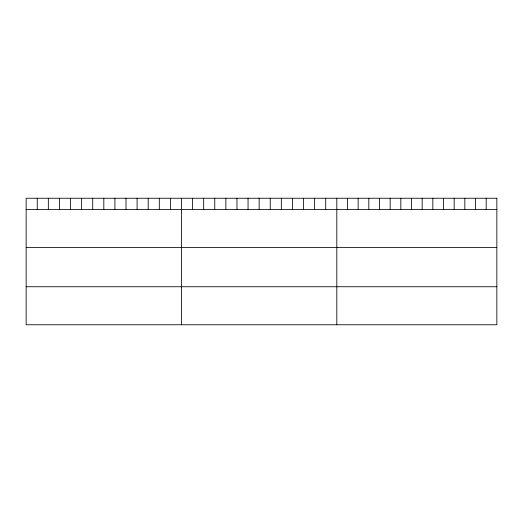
<?xml version="1.0" encoding="UTF-8"?>
<svg xmlns="http://www.w3.org/2000/svg" width="523" height="523" viewBox="0 0 523 523"><rect width="100%" height="100%" fill="white"/><g stroke="black" fill="none" stroke-linecap="round" stroke-linejoin="round"><path stroke-width="0.78" d="M26.15 209.546L496.85 209.546M26.15 247.569L496.85 247.569M26.15 286.741L496.85 286.741M486.181 198.237L486.181 209.546M475.512 198.237L475.512 209.546M464.842 198.237L464.842 209.546M454.173 198.237L454.173 209.546M443.504 198.237L443.504 209.546M432.835 198.237L432.835 209.546M422.166 198.237L422.166 209.546M411.496 198.237L411.496 209.546M400.827 198.237L400.827 209.546M390.158 198.237L390.158 209.546M379.489 198.237L379.489 209.546M368.82 198.237L368.82 209.546M358.15 198.237L358.15 209.546M347.481 198.237L347.481 209.546M336.812 198.237L336.812 324.763M325.718 198.237L325.718 209.546M314.624 198.237L314.624 209.546M303.53 198.237L303.53 209.546M292.429 198.237L292.429 209.546M281.335 198.237L281.335 209.546M270.241 198.237L270.241 209.546M259.147 198.237L259.147 209.546M248.052 198.237L248.052 209.546M236.958 198.237L236.958 209.546M225.864 198.237L225.864 209.546M214.763 198.237L214.763 209.546M203.669 198.237L203.669 209.546M192.575 198.237L192.575 209.546M181.481 198.237L181.481 324.763M170.387 198.237L170.387 209.546M159.293 198.237L159.293 209.546M148.199 198.237L148.199 209.546M137.098 198.237L137.098 209.546M126.004 198.237L126.004 209.546M114.91 198.237L114.91 209.546M103.816 198.237L103.816 209.546M92.721 198.237L92.721 209.546M81.627 198.237L81.627 209.546M70.533 198.237L70.533 209.546M59.432 198.237L59.432 209.546M48.338 198.237L48.338 209.546M37.244 198.237L37.244 209.546M496.85 198.237L26.15 198.237L26.15 324.763L496.85 324.763L496.85 198.237"/></g></svg>
